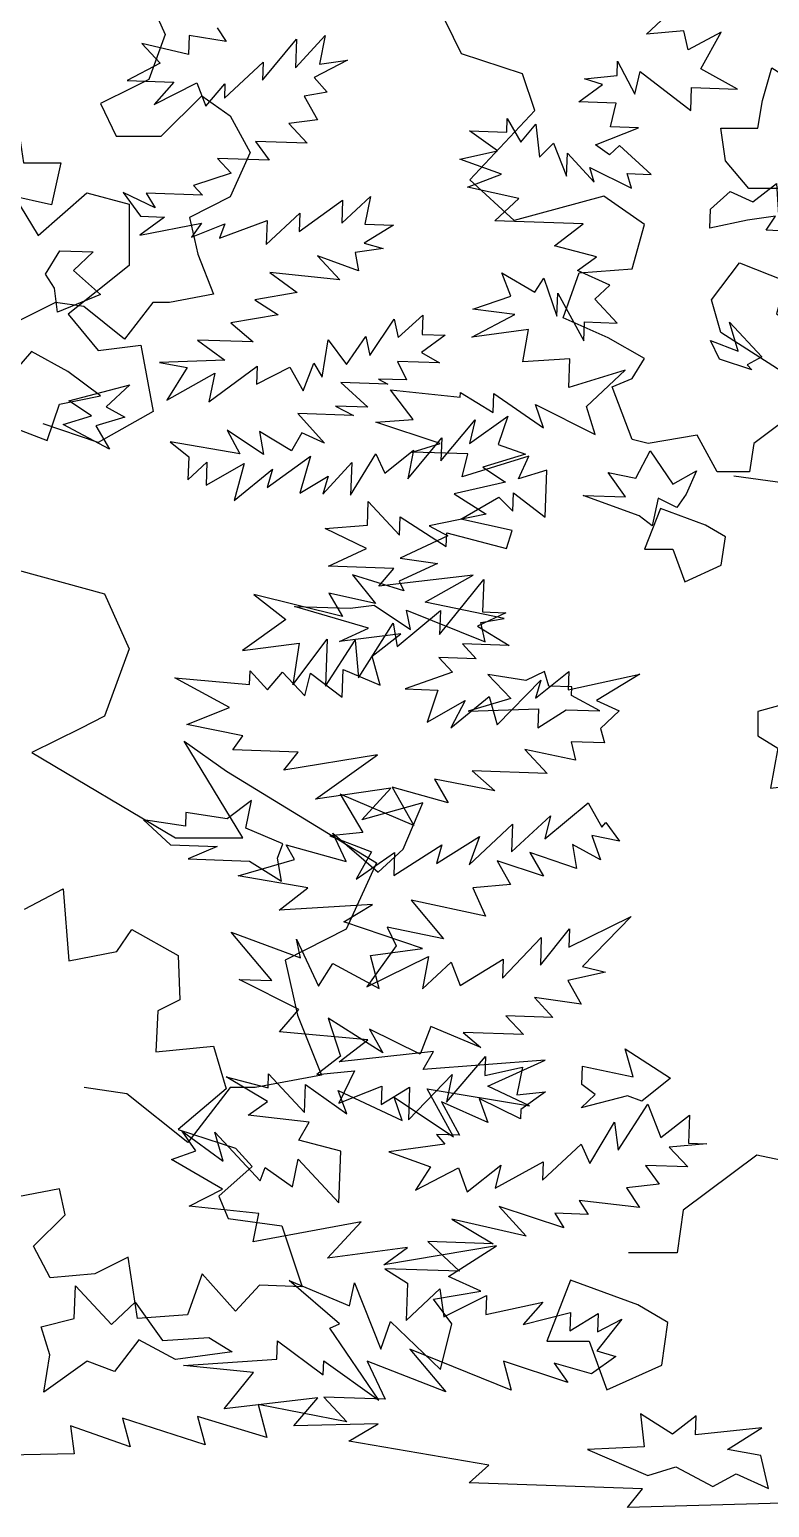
# Model space of a CAD drawing. Header units: inches. Extents: x 11.9 to 85.3, y 21.1 to 37.4.
# Drawn here: x 64.4815 to 64.6706, y 21.8543 to 22.232 of the extents above; entities that cross this region are included whole.
import ezdxf

# ---------------------------------------------------------------- set-up
doc = ezdxf.new("R2010")
doc.units = ezdxf.units.IN
doc.header["$MEASUREMENT"] = 0
doc.layers.add('CAY', color=94, linetype='Continuous')
doc.layers.add('CAY-3', color=61, linetype='Continuous')

# ---------------------------------------------------------------- blocks, each defined once
blk = doc.blocks.new('A$C76451831')
at = {"layer": 'CAY'}
for p, q in [((5042.37, 872.71), (5051.8, 851.87)), ((5325.65, 852.04), (5334.08, 859.91)), ((5051.8, 851.87), (5042.37, 826.31)), ((5347.01, 854.01), (5325.65, 852.04)), ((5349.35, 843.05), (5347.01, 854.01)), ((5368.29, 853.27), (5349.35, 843.05)), ((5356.68, 832.37), (5368.29, 853.27)), ((5308.97, 828.6), (5309.25, 836.75)), ((5309.25, 836.75), (5319.01, 817.82)), ((5042.37, 826.31), (5033.32, 821.59)), ((5290.32, 826.53), (5308.97, 828.6)), ((5300.63, 823.45), (5290.32, 826.53)), ((5319.01, 817.82), (5322.19, 830.85)), ((5322.19, 830.85), (5350.86, 808.55)), ((5377.57, 820.76), (5356.68, 832.37)), ((5033.32, 821.59), (5014.85, 812.55)), ((5049.44, 794.06), (5072.63, 816.87)), ((5072.63, 816.87), (5088.75, 805.47)), ((5287.14, 813.49), (5300.63, 823.45)), ((5350.86, 808.55), (5351.32, 821.68)), ((5351.32, 821.68), (5377.57, 820.76)), ((5014.85, 812.55), (5023.89, 794.06)), ((5308.42, 812.75), (5287.14, 813.49)), ((5305.23, 799.26), (5308.42, 812.75)), ((5088.75, 805.47), (5100.15, 784.63)), ((5246.21, 796.33), (5246.48, 804.03)), ((5246.48, 804.03), (5254.17, 790.62)), ((5254.17, 790.62), (5262.68, 800.75)), ((5262.68, 800.75), (5264.75, 782.09)), ((5023.89, 794.06), (5049.44, 794.06)), ((5240.86, 785.64), (5224.94, 797.08)), ((5224.94, 797.08), (5246.21, 796.33)), ((5296.71, 789.13), (5321.07, 798.71)), ((5321.07, 798.71), (5305.23, 799.26)), ((4951.7, 782.9), (4979.41, 737.48)), ((5100.15, 784.63), (5088.75, 759.46)), ((5219.39, 780.95), (5240.86, 785.64)), ((5264.75, 782.09), (5272.73, 789.97)), ((5272.73, 789.97), (5280.23, 771.12)), ((5280.23, 771.12), (5280.68, 784.25)), ((5280.68, 784.25), (5295.97, 767.85)), ((5304.67, 783.41), (5296.71, 789.13)), ((5310.29, 788.66), (5304.67, 783.41)), ((5328.3, 772.16), (5310.29, 788.66)), ((5243.11, 772.42), (5219.39, 780.95)), ((5295.97, 767.85), (5293.54, 776.09)), ((5293.54, 776.09), (5317.15, 764.39)), ((5223.82, 764.93), (5243.11, 772.42)), ((5314.72, 772.64), (5328.3, 772.16)), ((5317.15, 764.39), (5314.72, 772.64)), ((4979.41, 737.48), (5007.12, 761.66)), ((5007.12, 761.66), (5031.3, 755.18)), ((5088.75, 759.46), (5065.56, 747.66)), ((5253.05, 758.47), (5223.82, 764.93)), ((5239.46, 745.8), (5253.05, 758.47)), ((5031.3, 755.18), (5031.3, 720.37)), ((5065.56, 747.66), (5070.27, 726.82)), ((5289.7, 744.04), (5239.46, 745.8)), ((5273.4, 731.46), (5289.7, 744.04)), ((5070.27, 726.82), (5079.31, 704.01)), ((5297.2, 725.19), (5273.4, 731.46)), ((5286.51, 717.41), (5297.2, 725.19)), ((5031.3, 720.37), (4996.51, 692.65)), ((5248.39, 702.87), (5243.42, 716.19)), ((5243.42, 716.19), (5262.06, 705.11)), ((5304.79, 709.06), (5286.51, 717.41)), ((5262.06, 705.11), (5267.32, 713.09)), ((5267.32, 713.09), (5274.73, 691.52)), ((5296.36, 701.2), (5304.79, 709.06)), ((4989.3, 699.29), (4952.35, 680.81)), ((5005.42, 696.93), (4989.3, 699.29)), ((5044.72, 699.29), (5028.61, 678.45)), ((5054.16, 699.29), (5044.72, 699.29)), ((5079.31, 704.01), (5054.16, 699.29)), ((5226.83, 695.46), (5248.39, 702.87)), ((5274.73, 691.52), (5275.19, 704.66)), ((5275.19, 704.66), (5290.09, 677.39)), ((5309.03, 687.61), (5296.36, 701.2)), ((4996.51, 692.65), (5013.61, 672.01)), ((5028.61, 678.45), (5005.42, 696.93)), ((5226.28, 679.62), (5250.74, 692.36)), ((5250.74, 692.36), (5226.83, 695.46)), ((5258.6, 683.93), (5226.28, 679.62)), ((5255.24, 665.46), (5258.6, 683.93)), ((5290.09, 677.39), (5290.47, 688.25)), ((5290.47, 688.25), (5309.03, 687.61)), ((1914.22, 671.37), (1863.51, 678.45)), ((5013.61, 672.01), (5037.78, 674.95)), ((5037.78, 674.95), (5044.86, 637.2)), ((5282.04, 667.24), (5255.24, 665.46)), ((5281.47, 650.94), (5282.04, 667.24)), ((5313.53, 660.7), (5281.47, 650.94)), ((5291.51, 640.16), (5313.53, 660.7)), ((5179.91, 649.5), (5219.64, 645.39)), ((5192.92, 632.73), (5179.91, 649.5)), ((5219.64, 645.39), (5219.74, 648.11)), ((5219.74, 648.11), (5238.37, 636.58)), ((5238.37, 636.58), (5238.75, 647.45)), ((5238.75, 647.45), (5267.07, 627.87)), ((5262.55, 641.18), (5296.39, 624.13)), ((5267.07, 627.87), (5262.55, 641.18)), ((5296.39, 624.13), (5291.51, 640.16)), ((5044.86, 637.2), (5013.61, 619.51)), ((5171.57, 631.21), (5192.92, 632.73)), ((5208.3, 619.04), (5171.57, 631.21)), ((5013.61, 619.51), (4982.36, 630.13)), ((5192.27, 614.16), (5208.3, 619.04)), ((5223.95, 613.06), (5192.27, 614.16)), ((5220.78, 600.02), (5223.95, 613.06)), ((5258.8, 611.84), (5220.78, 600.02)), ((5252.91, 598.9), (5258.8, 611.84)), ((5268.94, 603.78), (5252.91, 598.9)), ((5268.01, 577.07), (5268.94, 603.78)), ((5249.55, 580.43), (5249.91, 590.84)), ((5249.91, 590.84), (5268.01, 577.07)), ((5166.8, 572.44), (5167.27, 586.02)), ((5167.27, 586.02), (5185.18, 566.81)), ((5219.94, 576.02), (5241.67, 588.41)), ((5241.67, 588.41), (5249.55, 580.43)), ((5142.71, 570.56), (5166.8, 572.44)), ((5185.18, 566.81), (5185.54, 577.23)), ((5185.54, 577.23), (5211.69, 560.45)), ((5249.17, 569.56), (5219.94, 576.02)), ((5166.34, 559.31), (5142.71, 570.56)), ((5211.69, 560.45), (5211.96, 568.14)), ((5211.96, 568.14), (5246.09, 559.24)), ((5246.09, 559.24), (5249.17, 569.56)), ((5144.69, 549.18), (5166.34, 559.31)), ((5181.8, 547.89), (5144.69, 549.18)), ((5173.29, 537.76), (5181.8, 547.89)), ((5226.98, 544.04), (5173.29, 537.76)), ((5199.71, 528.68), (5226.98, 544.04)), ((5125.31, 526.29), (5156.99, 525.18)), ((5167.47, 513.94), (5125.31, 526.29)), ((5156.99, 525.18), (5170.65, 526.97)), ((5170.65, 526.97), (5191.46, 513.1)), ((5189.12, 524.06), (5233.82, 506.18)), ((5191.46, 513.1), (5189.12, 524.06)), ((5244.7, 519.4), (5199.71, 528.68)), ((5150.9, 506.35), (5167.47, 513.94)), ((5231.48, 517.14), (5244.7, 519.4)), ((5233.82, 506.18), (5231.48, 517.14)), ((5185.94, 510.57), (5150.9, 506.35)), ((5169.64, 497.99), (5185.94, 510.57)), ((5174.04, 481.52), (5169.64, 497.99)), ((5099.74, 481.85), (5100.01, 489.54)), ((5100.01, 489.54), (5110.05, 478.77)), ((5110.05, 478.77), (5118.57, 488.9)), ((5118.57, 488.9), (5131.23, 475.31)), ((5131.23, 475.31), (5134.41, 488.34)), ((5134.41, 488.34), (5152.5, 474.56)), ((5152.5, 474.56), (5153.06, 490.41)), ((5153.06, 490.41), (5174.04, 481.52)), ((5057.27, 485.6), (5099.74, 481.85)), ((5088.4, 468.64), (5057.27, 485.6)), ((5064.05, 459.07), (5088.4, 468.64)), ((5096, 452.51), (5064.05, 459.07)), ((5062.55, 449.63), (5086.72, 432.52)), ((5090.28, 444.55), (5096, 452.51)), ((5127.39, 443.26), (5090.28, 444.55)), ((5119.34, 433.11), (5127.39, 443.26)), ((5172.65, 441.67), (5119.34, 433.11)), ((5137.34, 416.61), (5172.65, 441.67)), ((5180.15, 422.83), (5137.34, 416.61)), ((5163.66, 404.81), (5180.15, 422.83)), ((5198.44, 414.48), (5163.66, 404.81)), ((5187.1, 388.13), (5198.44, 414.48)), ((5154.68, 381.1), (5147.08, 397.23)), ((5147.08, 397.23), (5173.04, 375.02)), ((5120.57, 390.45), (5154.68, 381.1)), ((5125.26, 382.13), (5120.57, 390.45)), ((5173.04, 375.02), (5187.1, 388.13)), ((5093.21, 372.82), (5125.26, 382.13)), ((5171.94, 380.31), (5154.84, 342.56)), ((5132.85, 366), (5093.21, 372.82)), ((5116.55, 353.42), (5132.85, 366)), ((5169.68, 356.55), (5116.55, 353.42)), ((5153.48, 346.69), (5169.68, 356.55)), ((5198.26, 331.53), (5153.48, 346.69)), ((5112.43, 313.22), (5089.38, 340.77)), ((5089.38, 340.77), (5128.75, 326.25)), ((5154.84, 342.56), (5120.06, 324.86)), ((5126.39, 336.76), (5139.05, 310.02)), ((5128.75, 326.25), (5126.39, 336.76)), ((5168.67, 327.57), (5198.26, 331.53)), ((5120.06, 324.86), (5127.13, 293.6)), ((5139.05, 310.02), (5147.21, 322.88)), ((5147.21, 322.88), (5173.45, 308.82)), ((5173.45, 308.82), (5168.67, 327.57)), ((5093.87, 313.86), (5112.43, 313.22)), ((5127.72, 296.82), (5093.87, 313.86)), ((5116.85, 284.05), (5127.72, 296.82)), ((5127.13, 293.6), (5140.69, 259.39)), ((5166.99, 279.58), (5116.85, 284.05)), ((5150.69, 267), (5166.99, 279.58)), ((5204.37, 272.83), (5150.69, 267)), ((5198.57, 262.61), (5204.37, 272.83)), ((5268.09, 267.89), (5198.57, 262.61)), ((5235.4, 253.16), (5268.09, 267.89)), ((5110.03, 244.39), (5086.5, 258.36)), ((5086.5, 258.36), (5110.3, 252.09)), ((5140.69, 259.39), (5102.96, 252.31)), ((5110.3, 252.09), (5110.58, 260.24)), ((5110.58, 260.24), (5131.11, 238.22)), ((5131.11, 238.22), (5131.66, 254.07)), ((5131.66, 254.07), (5155.1, 237.38)), ((5259.03, 241.91), (5235.4, 253.16)), ((5029.84, 248.77), (5005.67, 252.31)), ((5064.63, 221.05), (5029.84, 248.77)), ((5088.81, 252.31), (5064.63, 221.05)), ((5102.96, 252.31), (5088.81, 252.31)), ((5098.88, 236.62), (5110.03, 244.39)), ((5155.1, 237.38), (5150.12, 250.7)), ((5150.12, 250.7), (5186.68, 233.56)), ((5186.68, 233.56), (5182.16, 246.86)), ((5182.16, 246.86), (5215.82, 224.38)), ((5200.91, 251.65), (5259.03, 241.91)), ((5215.82, 224.38), (5200.91, 251.65)), ((5133.64, 232.69), (5098.88, 236.62)), ((5069.17, 216.35), (5061.4, 227.51)), ((5061.4, 227.51), (5084.82, 210.37)), ((5127.84, 222.47), (5133.64, 232.69)), ((5079.96, 226.86), (5105.73, 199.21)), ((5084.82, 210.37), (5079.96, 226.86)), ((5151.64, 216.19), (5127.84, 222.47)), ((5055.4, 211.39), (5069.17, 216.35)), ((5084.27, 194.52), (5055.4, 211.39)), ((5124.19, 195.85), (5127.46, 211.6)), ((5127.46, 211.6), (5150.61, 186.76)), ((5150.61, 186.76), (5151.64, 216.19)), ((5105.73, 199.21), (5108.71, 206.81)), ((5108.71, 206.81), (5124.19, 195.85)), ((5065.35, 184.75), (5084.27, 194.52)), ((5105.08, 180.65), (5065.35, 184.75)), ((5101.8, 164.44), (5105.08, 180.65)), ((5163.37, 175.89), (5101.8, 164.44)), ((5144.07, 155.26), (5163.37, 175.89)), ((5189.6, 161.37), (5144.07, 155.26)), ((5240.39, 162.32), (5176.11, 151.42)), ((5176.11, 151.42), (5189.6, 161.37)), ((5213.04, 144.69), (5240.39, 162.32)), ((5231.32, 136.34), (5213.04, 144.69)), ((5150.92, 117.85), (5122.33, 142.42)), ((5122.33, 142.42), (5156.72, 128.07)), ((5156.72, 128.07), (5159.44, 141.12)), ((5159.44, 141.12), (5174.44, 103.42)), ((5204.43, 131.84), (5231.32, 136.34)), ((5214.82, 117.88), (5204.43, 131.84)), ((5145.4, 115.32), (5150.92, 117.85)), ((5174.44, 103.42), (5179.97, 119.1)), ((5179.97, 119.1), (5208.47, 91.81)), ((5208.47, 91.81), (5214.82, 117.88)), ((5173.42, 74.45), (5145.4, 115.32)), ((5115.33, 97.78), (5115.69, 108.2)), ((5115.69, 108.2), (5141.75, 88.7)), ((5062.19, 94.2), (5115.33, 97.78)), ((5101.92, 90.09), (5062.19, 94.2)), ((5141.75, 88.7), (5142.03, 96.85)), ((5142.03, 96.85), (5173.42, 74.45)), ((5085.34, 69.36), (5101.92, 90.09)), ((5138.57, 75.66), (5085.34, 69.36)), ((5124.88, 59.82), (5138.57, 75.66)), ((5172.95, 60.86), (5124.88, 59.82)), ((5156.29, 51.02), (5172.95, 60.86)), ((5236.02, 37.35), (5156.29, 51.02)), ((5224.8, 27.32), (5236.02, 37.35)), ((5323.46, 23.87), (5224.8, 27.32)), ((5314.94, 13.29), (5323.46, 23.87)), ((5402.93, 15.66), (5314.94, 13.29))]:
    blk.add_line(p, q, dxfattribs=at)
for points in [[(1902.82, 717.77), (1874.91, 696.93), (1872.55, 680.81), (1854.08, 680.81), (1842.68, 701.65), (1814.77, 696.93), (1805.73, 699.29), (1794.33, 729.18), (1805.73, 733.9), (1812.81, 745.3), (1791.97, 757.1), (1766.42, 768.5), (1775.46, 794.06), (1805.73, 796.42), (1812.81, 821.59), (1789.61, 837.71), (1738.51, 823.95), (1713.36, 847.15), (1750.31, 886.48), (1743.23, 907.32), (1708.64, 918.72), (1694.88, 946.64)], [(1569.51, 933.62), (1574.67, 925.73), (1553.49, 929.19), (1553.11, 918.32), (1526.6, 924.69), (1537.08, 913.44), (1518.16, 903.68), (1544.87, 902.74), (1533.55, 889.99), (1557.99, 902.29), (1562.97, 888.96), (1573.83, 901.73), (1573.55, 893.58), (1595.56, 914.12), (1595.2, 903.71), (1614.59, 927.06), (1614.03, 910.76), (1630.98, 929.2), (1627.7, 913), (1643.63, 915.16), (1624.71, 905.4), (1632.12, 896.98), (1618.9, 894.72), (1626.59, 881.3), (1610.2, 879.16), (1620.69, 867.91), (1591.27, 868.94), (1599.05, 858.24), (1569.63, 859.27), (1577.49, 850.83), (1555.95, 843.88), (1561.19, 838.25), (1529.06, 839.38), (1534.21, 831.04), (1515.93, 839.83), (1525.89, 826.34), (1539.46, 825.87), (1525.51, 815.47), (1560.64, 822.41), (1554.93, 814.45), (1573.77, 821.95), (1570.77, 813.89), (1597.85, 823.83), (1597.37, 810.24), (1616.58, 828.16), (1616.22, 817.74), (1640.85, 835.47), (1640.39, 822.34), (1656.79, 837.63), (1653.52, 821.88), (1669.81, 821.31), (1653.14, 811.02), (1663.91, 807.92), (1647.97, 805.76), (1649.87, 795.26), (1626.6, 803.78), (1639.27, 790.19), (1599.54, 794.3), (1615, 782.88), (1590.84, 778.74), (1604.13, 770.11), (1577.24, 765.61), (1590, 754.74), (1558.32, 755.85), (1573.78, 744.43), (1536.57, 743.01), (1552.33, 740.19), (1540.81, 721.55), (1568.08, 736.92), (1564.79, 720.71), (1592.24, 741.06), (1591.88, 730.65), (1610.8, 740.41), (1618.48, 727), (1624.47, 742.66), (1629.18, 734.79), (1632.64, 755.97), (1643.03, 742.01), (1654, 757.94), (1656.34, 746.98), (1670.21, 767.81), (1672.56, 757.3), (1686.6, 769.95), (1686.22, 759.09), (1699.34, 758.63), (1685.85, 748.67), (1696.07, 742.88), (1672.09, 743.71), (1677.15, 733.11), (1661.31, 733.66), (1666.65, 730.76), (1639.95, 731.69), (1655.31, 717.55), (1636.76, 718.2), (1646.99, 712.86), (1615.31, 713.96), (1630.58, 697.11), (1617.65, 703), (1611.85, 692.78), (1593.66, 703.84), (1595.92, 690.61), (1575.1, 704.49), (1582.34, 691.09), (1542.7, 697.91), (1553.28, 689.38), (1552.82, 676.25), (1563.59, 686.3), (1563.13, 673.17), (1584.86, 685.56), (1579.14, 664.45), (1601.06, 682.27), (1597.98, 671.95), (1622.62, 689.68), (1616.44, 668.59), (1632.65, 678.45), (1629.57, 668.13), (1646.06, 686.14), (1645.41, 667.58), (1659.83, 691.1), (1664.88, 680.04), (1681.19, 693.08), (1677.91, 676.87), (1697.3, 700.22), (1696.84, 687.09), (1716.24, 710.44), (1713.05, 696.95), (1734.89, 712.51), (1729.34, 696.38), (1745.01, 690.85), (1720.74, 683.53), (1733.58, 674.93), (1704.34, 668.24), (1722.52, 656.73), (1690.12, 650.15), (1700.79, 644.34), (1673.61, 631.69), (1694.81, 628.68), (1673.15, 618.56), (1675.68, 613.03), (1646.55, 622.2), (1659.57, 605.88), (1633.04, 611.8), (1640.73, 598.38), (1590.42, 611.02), (1608.5, 596.79), (1583.86, 579.06), (1616.19, 583.37), (1612.63, 559.47), (1632.12, 585.53), (1631.19, 558.82), (1647.96, 584.98), (1649.94, 563.61), (1669.6, 594.65), (1671.86, 581.43), (1696.59, 601.87), (1696.11, 588.29), (1721.22, 619.6), (1720.58, 601.03), (1733.7, 600.57), (1717.58, 592.98), (1735.77, 581.92), (1709.07, 582.85), (1716.93, 574.41), (1695.66, 575.16), (1703.52, 566.72), (1676.45, 557.24), (1695.01, 556.59), (1688.93, 538.22), (1710.66, 550.61), (1702.41, 535.03), (1724.33, 552.85), (1728.76, 536.83), (1753.66, 562.25), (1750.58, 551.93), (1769.69, 567.13), (1769.33, 556.72), (1809.97, 565.72), (1785.43, 550.71), (1798.37, 544.82), (1787.59, 534.77), (1790.02, 526.53), (1771.02, 527.19), (1773.37, 516.68), (1744.58, 522.67), (1757.24, 509.09), (1714.7, 510.57), (1727.44, 499.25), (1693.24, 505.88), (1700.92, 492.47), (1669.06, 501.28), (1681.44, 479.55), (1639.47, 497.33), (1652.3, 475.58), (1633.65, 473.51), (1657.35, 464.52), (1648.65, 448.96), (1670.48, 464.06), (1670.02, 450.93), (1697.37, 468.56), (1694.28, 457.79), (1718.83, 473.25), (1712.83, 457.14), (1737.66, 480.3), (1737.1, 464.45), (1759.12, 484.99), (1755.95, 471.96), (1780.68, 492.4), (1788.35, 478.53), (1790.71, 481.17), (1798.49, 470.47), (1782.74, 473.74), (1787.7, 459.97), (1771.69, 468.69), (1773.93, 455.01), (1747.51, 464.09), (1755.2, 450.68), (1728.77, 459.31), (1736.46, 445.89), (1715.09, 443.92), (1722.23, 427.8), (1679.95, 436.98), (1698.22, 415.04), (1666.28, 421.59), (1671.34, 410.99), (1654.66, 387.55), (1689.71, 404.91), (1686.35, 386.44), (1702.74, 401.73), (1707.71, 388.41), (1732.25, 403.42), (1731.87, 392.56), (1753.98, 415.81), (1753.43, 399.96), (1770.02, 420.69), (1769.65, 410.28), (1805.15, 427.63), (1777.42, 399.13), (1790.45, 395.95), (1768.99, 391.26), (1776.68, 377.85), (1750.07, 381.5), (1760.55, 370.25), (1733.85, 371.18), (1743.89, 360.4), (1709.5, 361.61), (1719.62, 353.09), (1691.03, 364.97), (1685.05, 349.31), (1656.09, 363.47), (1663.78, 350.05), (1632.74, 369.73), (1639.69, 348.18), (1626.19, 337.77), (1647.56, 339.74), (1638.76, 321.46), (1663.11, 331.04), (1662.75, 320.62), (1678.95, 330.48), (1678.31, 311.92), (1703.23, 337.8), (1699.96, 322.04), (1722.16, 348.02), (1721.78, 337.15), (1743.24, 341.84), (1739.98, 326.09), (1756.35, 327.78), (1742.41, 317.84), (1742.22, 312.41), (1718.61, 324.11), (1723.57, 310.34), (1697.24, 322.14), (1707.46, 303.2), (1694.33, 303.65), (1699.12, 298.05), (1667.25, 293.72), (1690.97, 285.19), (1682.35, 271.89), (1706.81, 284.63), (1711.76, 270.86), (1730.87, 286.06), (1727.7, 273.02), (1754.96, 287.94), (1754.59, 277.52), (1776.61, 298.06), (1781.66, 287), (1795.62, 310.54), (1797.79, 294.6), (1814.56, 320.76), (1822.06, 301.91), (1838.36, 314.49), (1837.8, 298.64), (1848.21, 298.28), (1826.85, 296.31), (1837.33, 285.06), (1813.34, 285.9), (1821.13, 275.2), (1802.47, 273.13), (1809.79, 262), (1775.49, 265.91), (1780.65, 258.03), (1761.64, 258.69), (1766.79, 250.35), (1730.05, 262.51), (1745.32, 245.66), (1703.06, 255.3), (1726.59, 241.33), (1689.48, 242.62), (1707.47, 225.68), (1664.92, 227.16), (1677.78, 219.01), (1677.04, 197.72), (1696.24, 215.64), (1698.4, 199.7), (1722.85, 211.99), (1722.47, 201.12), (1754.89, 208.15), (1743.57, 195.4), (1770.54, 202.17), (1770.18, 191.75), (1786.38, 201.61), (1786.02, 191.2), (1799.87, 198.42), (1785.64, 180.33), (1796.41, 177.24), (1782.46, 167.3), (1761.38, 173.47), (1769.15, 162.32), (1732.42, 174.48), (1736.83, 158.01), (1679.18, 181.33), (1699.63, 157.04), (1654.93, 174.47), (1665.05, 152.81), (1630.2, 154.03), (1643.3, 139.97), (1592.89, 149.89), (1597.68, 131.14), (1558.21, 142.94), (1562.64, 126.92), (1515.59, 142.16), (1520, 125.69), (1485.98, 137.76), (1488.14, 121.81), (1440.07, 120.77)]]:
    blk.add_lwpolyline(points, dxfattribs=at)
for points in [[(1903.71, 886.97), (1919.55, 886.97), (1930.1, 868.49), (1924.83, 855.28), (1903.71, 842.08), (1872.04, 842.08), (1858.84, 857.92), (1856.21, 876.41), (1877.32, 876.41), (1879.96, 892.25), (1885.24, 910.73), (1906.35, 897.53)], [(4915.73, 781.35), (4928.92, 802.48), (4952.68, 797.2), (4965.87, 813.04), (4971.15, 778.71), (4992.27, 778.71), (4986.99, 754.95), (4963.23, 760.23), (4965.87, 733.83), (4947.4, 731.19), (4942.12, 736.47), (4942.12, 760.23), (4915.73, 760.23), (4899.89, 776.07)], [(1476.88, 785.44), (1471.71, 793.32), (1479.88, 806.64), (1498.89, 805.98), (1487.65, 795.49), (1503.03, 781.8), (1478.67, 771.77)], [(1856.21, 760.23), (1850.93, 778.71), (1866.76, 799.84), (1893.15, 789.28), (1887.88, 770.79), (1903.71, 760.23), (1893.15, 736.47)], [(5401.49, 740.14), (5393.8, 740.41), (5399.06, 748.38), (5383.13, 746.22), (5361.67, 741.53), (5362.05, 752.4), (5373.27, 762.43), (5386.21, 756.54), (5399.71, 766.95)], [(1485.06, 721.23), (1519.82, 730.44), (1506.23, 717.77), (1516.91, 711.96), (1500.42, 707.09), (1508.11, 693.68), (1481.87, 707.74), (1497.9, 712.62)], [(5385.59, 660.91), (5367.22, 666.99), (5362.15, 677.59), (5377.8, 671.61), (5372.94, 688.09), (5391.29, 668.41), (5382.97, 663.72)], [(4975.54, 671.37), (4963.75, 657.61), (4954.71, 632.05), (4984.58, 620.64), (4991.66, 641.49), (5014.85, 646.2), (4996.37, 659.97)], [(5321.51, 577.92), (5289.74, 589.45), (5313.73, 588.62), (5303.79, 602.56), (5319.54, 599.29), (5327.79, 614.87), (5340.72, 595.83), (5354.13, 603.52), (5348.22, 590.13), (5342.97, 582.61), (5332.29, 587.97), (5329.02, 572.21)], [(1603.76, 460.95), (1606.76, 469.01), (1585.77, 477.9), (1589.04, 493.65), (1575.08, 483.26), (1551.64, 486.8), (1551.37, 479.1), (1527.48, 482.66), (1542.84, 468.52), (1569.55, 467.59), (1552.99, 460.46), (1587.84, 459.24), (1606.01, 447.73)], [(5270.09, 480.89), (5267.66, 489.13), (5257.06, 484.06), (5235.43, 487.54), (5248.55, 473.93), (5224.28, 466.62), (5264.2, 467.94), (5263.82, 457.08), (5280.04, 467.39), (5299.05, 466.73), (5283.04, 475.45), (5283.22, 480.43)], [(5288.9, 254.01), (5289.27, 264.43), (5318.06, 258.44), (5313.63, 274.46), (5339.33, 257.69), (5323.02, 244.66), (5314.96, 247.66), (5288.45, 240.88), (5296.41, 248.31)], [(1808.96, 206.53), (1770.64, 220.69), (1757.08, 185.88), (1781.25, 185.88), (1791.27, 158.16), (1822.52, 172.32), (1826.06, 196.5)], [(1474.25, 178.06), (1469.37, 194.1), (1488.11, 198.88), (1488.76, 217.45), (1509.29, 195.42), (1522.88, 208.09), (1538.43, 186.24), (1564.77, 188.04), (1578.08, 179.87), (1545.76, 175.56), (1524.85, 186.72), (1511.07, 168.61), (1495.42, 174.6), (1470.79, 156.87)], [(5395.07, 24.09), (5390.74, 42.83), (5371.82, 46.21), (5391.29, 58.68), (5353.54, 54.56), (5353.92, 65.42), (5340.41, 55.01), (5322.23, 66.53), (5324.3, 47.87), (5292.07, 46.28), (5326.45, 31.48), (5342.48, 36.36), (5363.39, 25.2), (5376.78, 32.44)]]:
    blk.add_lwpolyline(points, close=True, dxfattribs=at)
at = {"layer": 'CAY-3'}
for p, q in [((4954.64, 550.49), (5017.14, 533.39)), ((5017.14, 533.39), (5031.3, 502.12)), ((5031.3, 502.12), (5017.14, 463.78)), ((5017.14, 463.78), (5003.58, 456.71)), ((5003.58, 456.71), (4975.87, 443.14)), ((5095.88, 394.47), (5062.55, 449.63)), ((4975.87, 443.14), (5057.56, 394.47)), ((5086.72, 432.52), (5171.94, 380.31)), ((5057.56, 394.47), (5095.88, 394.47)), ((1876.66, 291.72), (1834.8, 260.46)), ((1893.76, 288.18), (1876.66, 291.72)), ((1834.8, 260.46), (1831.26, 236.28)), ((1831.26, 236.28), (1803.55, 236.28))]:
    blk.add_line(p, q, dxfattribs=at)
for points in [[(1847.4, 650.53), (1821.85, 659.97), (1812.81, 636.77), (1828.92, 636.77), (1835.61, 618.28), (1856.44, 627.72), (1858.8, 643.85)], [(1921.3, 546.71), (1902.82, 551.43), (1877.27, 544.36), (1877.27, 530.59), (1888.67, 523.51), (1884.35, 500.71), (1900.46, 502.67), (1907.15, 525.87), (1914.22, 528.23), (1937.41, 537.67)]]:
    blk.add_lwpolyline(points, close=True, dxfattribs=at)
blk.add_lwpolyline([(4971.56, 353.97), (4993.71, 365.57), (4996.88, 324.44), (5024.3, 329.71), (5032.74, 342.37), (5059.1, 327.61), (5060.16, 302.29), (5047.5, 295.96), (5046.45, 272.76), (5079.14, 275.93), (5086.52, 251.67), (5059.1, 228.46), (5091.8, 217.92), (5101.29, 207.37), (5082.31, 190.5), (5087.58, 177.84), (5118.16, 173.62), (5129.77, 138.82), (5105.51, 139.87), (5091.8, 125.11), (5072.81, 146.2), (5064.38, 123), (5035.9, 120.89), (5030.63, 155.69), (5011.64, 146.2), (4986.33, 144.09), (4976.84, 162.02), (4994.77, 179.95), (4991.6, 194.71), (4958.91, 188.39)], dxfattribs=at)

msp = doc.modelspace()

# ---------------------------------------------------------------- block references
at = {"layer": 'CAY', "xscale": 0.0004489089019145984, "yscale": 0.0004489089019145984, "zscale": 0.0004489089019145984}
for p in [(62.24839, 21.84829), (63.82489, 21.8133)]:
    msp.add_blockref('A$C76451831', p, dxfattribs=at)

doc.saveas('drawing.dxf')
